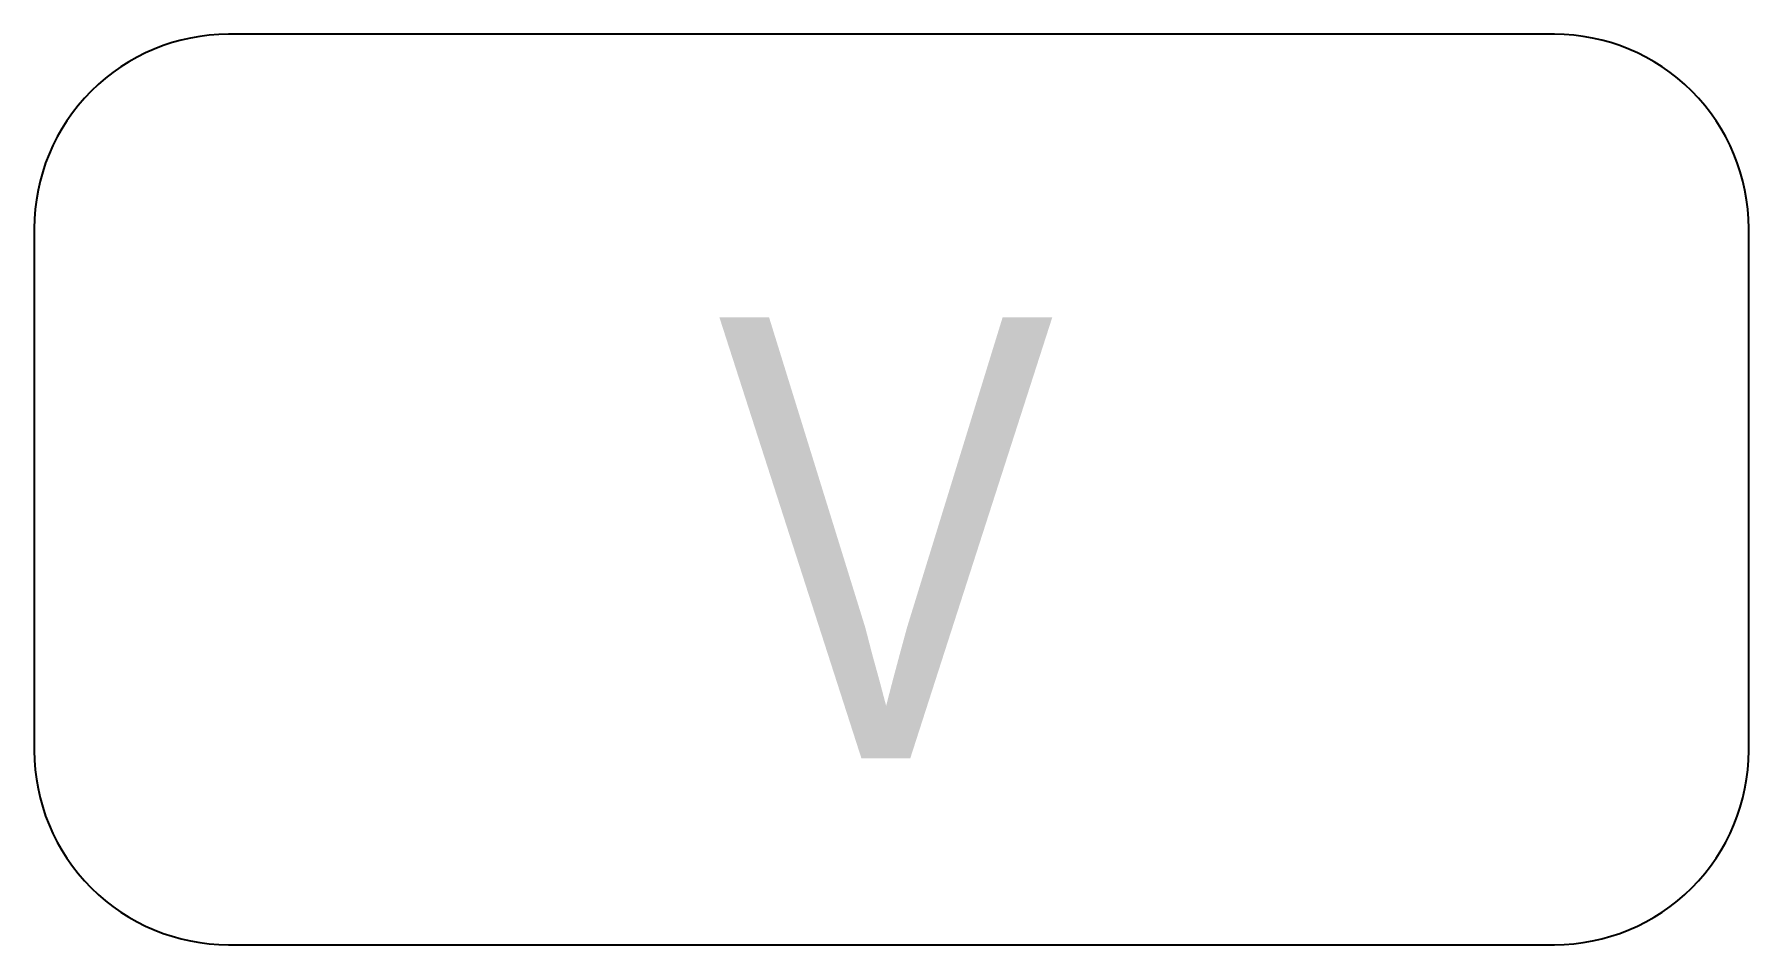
# Model space of a CAD drawing. Header units: millimetres. Extents: x 91566 to 131129, y 141753 to 207061.
# Drawn here: x 103899.2 to 104384.7, y 182741.7 to 182999.6 of the extents above; entities that cross this region are included whole.
import ezdxf
from ezdxf.enums import TextEntityAlignment as Align

# ---------------------------------------------------------------- set-up
doc = ezdxf.new("R2010")
doc.units = ezdxf.units.MM
doc.layers.add('A-Text Main', color=44, linetype='Continuous')
doc.styles.add('2024-08-29_TOWER-A$0$simplex-0.8', font='simplex.shx', dxfattribs={"width": 0.8})
doc.styles.add('ARIAL', font='ARIALN.TTF')

# ---------------------------------------------------------------- blocks, each defined once
blk = doc.blocks.new('2024-08-29_TOWER-A$0$WNTG')
at = {"layer": 'A-Text Main'}
blk.add_lwpolyline([(-187.79, 246.24), (187.79, 246.24, -0.414214), (242.79, 191.24), (242.79, 43.27, -0.414214), (187.79, -11.73), (-187.79, -11.73, -0.414214), (-242.79, 43.27), (-242.79, 191.24, -0.414214)], format="xyb", close=True, dxfattribs=at)
at = {"layer": 'A-Text Main', "style": '2024-08-29_TOWER-A$0$simplex-0.8', "width": 0.8}
blk.add_attdef('WNTG', text='', height=150, dxfattribs=at).set_placement((-1.6, 42.95), align=Align.CENTER)
blk = doc.blocks.new('Unit_4')
at = {"layer": 'A-Text Main'}
ref = blk.add_blockref('2024-08-29_TOWER-A$0$WNTG', (67834.49, 180406.32), dxfattribs=dict(at, xscale=-1, rotation=180))
ref.add_attrib('WNTG', 'V', dxfattribs={"height": 125, "style": 'ARIAL'}).set_placement((67832.89, 180212.86), align=Align.CENTER)

msp = doc.modelspace()

# ---------------------------------------------------------------- block references
at = {"linetype": 'Continuous'}
msp.add_blockref('Unit_4', (36307.46, 2581.6), dxfattribs=at)

doc.saveas('drawing.dxf')
